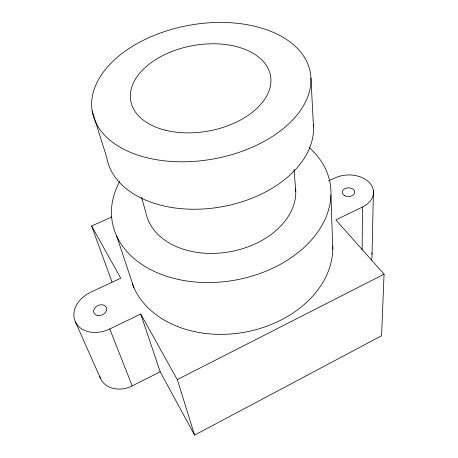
<?xml version="1.0" encoding="UTF-8"?>
<svg xmlns="http://www.w3.org/2000/svg" width="458" height="458" viewBox="0 0 458 458"><rect width="100%" height="100%" fill="white"/><g stroke="black" fill="none" stroke-linecap="round" stroke-linejoin="round"><path stroke-width="0.69" d="M362.135 249.954L362.473 207.045A24.887 17.599 -1.1 0 0 369.411 182.673A24.887 17.599 -1.1 0 0 335.096 177.904L328.644 180.921M372.039 254.23L373.436 190.912M362.473 207.045L335.851 219.886L384.056 274.182L381.571 335.76L194.587 435.1L160.174 371.787L140.726 314.039L109.771 328.97A27.188 20.673 -23.1 0 1 75.604 322.306A27.188 20.673 -23.1 0 1 90.913 292.13L120.729 278.178L91.623 225.989L111.826 216.966M194.587 435.1L177.298 379.619L384.056 274.182M99.707 376.247A24.784 20.078 -25.8 0 0 132.213 385.894L160.174 371.787M140.726 314.039L177.298 379.619M75.404 321.894L100.64 378.72M109.771 328.97L132.213 385.894M91.623 225.989L111.998 282.042M116.653 235.996L133.948 287.819M92.155 110.888L106.691 157.294A104.67 68.58 -10.2 0 0 218.598 207.314A104.67 68.58 -10.2 0 0 313.335 124.616M141.533 197.369L146.01 213.153A75.868 53.804 -10.2 0 0 228.445 252.009A75.868 53.804 -10.2 0 0 295.61 188.553M294.019 169.334L295.771 191.381M310.948 78.072A110.767 67.933 -10.2 0 1 149.108 158.245A110.767 67.933 -10.2 0 1 143.881 40.035A110.767 67.933 -10.2 0 1 310.948 78.072L313.478 126.7M330.939 195.182L332.783 249.81A102.781 77.906 -10.2 0 1 243.187 332.462A102.781 77.906 -10.2 0 1 132.31 283.828M309.19 147.613A110.63 78.644 -10.2 0 1 234.834 280.176A110.63 78.644 -10.2 0 1 119.778 181.305M332.789 246.238A102.781 77.906 -10.2 0 1 332.8 249.095M371.839 252.942A22.831 17.347 0.5 0 1 371.341 260.052M165.04 130.124A71.013 43.436 -10.2 0 0 270.941 80.82A71.013 43.436 -10.2 0 0 165.911 54.044A71.013 43.436 -10.2 0 0 165.04 130.124M344.405 195.543A6.217 4.397 -1.1 0 0 354.612 193.013A6.217 4.397 -1.1 0 0 346.529 188.055A6.217 4.397 -1.1 0 0 344.405 195.543M97.502 315.499A6.796 5.164 -23.1 0 0 106.668 308.526A6.796 5.164 -23.1 0 0 96.243 306.505A6.796 5.164 -23.1 0 0 97.502 315.499"/></g></svg>
